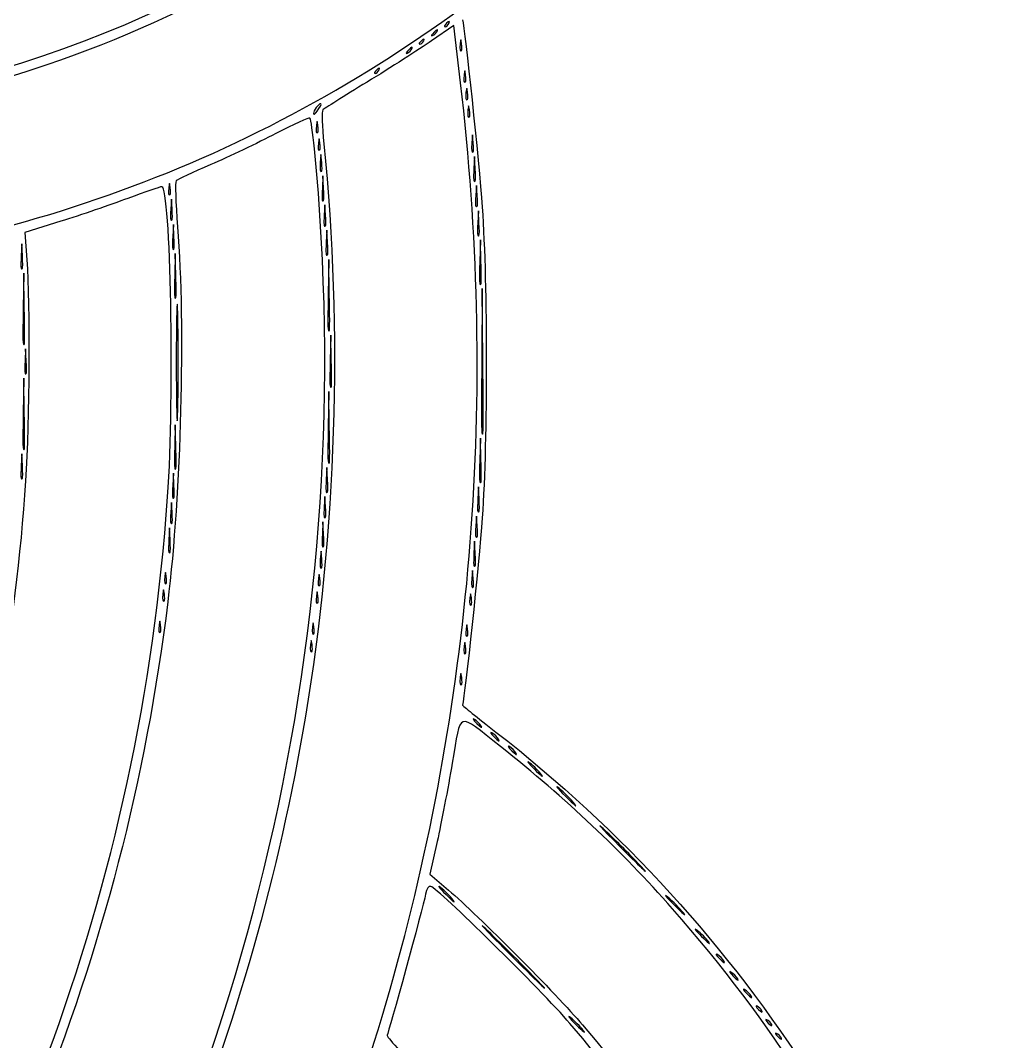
# Model space of a CAD drawing. Extents: x -1096.9 to -1063.6, y 947.9 to 977.9.
# Drawn here: x -1069.64 to -1064.02, y 958.95 to 964.84 of the extents above; entities that cross this region are included whole.
import ezdxf

# ---------------------------------------------------------------- set-up
doc = ezdxf.new("R2010")
doc.units = 0
doc.layers.add('Image', color=7, linetype='CONTINUOUS')

msp = doc.modelspace()

# ---------------------------------------------------------------- linework, layer by layer
at = {"layer": 'Image', "color": 7}
for points in [[(-1067.100778, 964.483408), (-1067.140095, 964.814605), (-1067.268207, 964.72607)], [(-1067.167136, 964.828194), (-1067.1674, 964.828194)], [(-1067.313106, 964.727147), (-1067.313371, 964.727147)], [(-1067.57134, 964.558735), (-1067.571604, 964.558735)], [(-1067.027356, 964.135909), (-1067.031325, 964.182561), (-1067.035294, 964.135909)], [(-1067.902969, 964.023636), (-1067.906937, 964.070285), (-1067.910906, 964.023636)], [(-1067.027621, 964.085387), (-1067.027356, 964.085387)], [(-1067.016482, 963.989592), (-1067.019922, 964.059058), (-1067.023361, 963.989592)], [(-1067.903233, 963.973111), (-1067.902969, 963.973111)], [(-1067.892121, 963.877316), (-1067.89556, 963.946783), (-1067.899, 963.877316)], [(-1067.016218, 963.916612), (-1067.016482, 963.916612)], [(-1067.005105, 963.832549), (-1067.008809, 963.890643), (-1067.012513, 963.832549)], [(-1068.7676, 963.753957), (-1068.771305, 963.812051), (-1068.775009, 963.753957)], [(-1067.891856, 963.804336), (-1067.892121, 963.804336)], [(-1067.880744, 963.720275), (-1067.884448, 963.77837), (-1067.888152, 963.720275)], [(-1066.994019, 963.675219), (-1066.997459, 963.744686), (-1067.000898, 963.675219)], [(-1069.410723, 963.684046), (-1069.618844, 963.61898), (-1069.606674, 963.461129)], [(-1068.756514, 963.596628), (-1068.759954, 963.666094), (-1068.763394, 963.596628)], [(-1067.869631, 963.562946), (-1067.873071, 963.63241), (-1067.87651, 963.562944)], [(-1066.993754, 963.602242), (-1066.994019, 963.602242)], [(-1066.983118, 963.450347), (-1066.986293, 963.576273), (-1066.989468, 963.450347)], [(-1069.632259, 963.484362), (-1069.635698, 963.553829), (-1069.639138, 963.484362)], [(-1068.745614, 963.371753), (-1068.748789, 963.497681), (-1068.751964, 963.371753)], [(-1067.869366, 963.489966), (-1067.869631, 963.489966)], [(-1067.858783, 963.259329), (-1067.861958, 963.463997), (-1067.865133, 963.259329)], [(-1069.631994, 963.411385), (-1069.632259, 963.411385)], [(-1069.62149, 963.180748), (-1069.624665, 963.385416), (-1069.627576, 963.180745)], [(-1066.972032, 962.877472), (-1066.974942, 963.295585), (-1066.977853, 962.877472)], [(-1067.859048, 963.05162), (-1067.858783, 963.05162)], [(-1067.847459, 962.877683), (-1067.850634, 963.026122), (-1067.853809, 962.877683)], [(-1069.609796, 962.878075), (-1069.613235, 962.947541), (-1069.616675, 962.878075)], [(-1069.621517, 962.574458), (-1069.624692, 962.779126), (-1069.627602, 962.574455)], [(-1069.609531, 962.805095), (-1069.609796, 962.805095)], [(-1067.858783, 962.495855), (-1067.861958, 962.700524), (-1067.865133, 962.495855)], [(-1068.745614, 962.383741), (-1068.748789, 962.509666), (-1068.751964, 962.383741)], [(-1066.98288, 962.305136), (-1066.986055, 962.431064), (-1066.98923, 962.305136)], [(-1069.632259, 962.271785), (-1069.635698, 962.341251), (-1069.639138, 962.271785)], [(-1067.859048, 962.288147), (-1067.858783, 962.288147)], [(-1068.756514, 962.159512), (-1068.759954, 962.228978), (-1068.763394, 962.159512)], [(-1067.869525, 962.193193), (-1067.872965, 962.262659), (-1067.876404, 962.193193)], [(-1069.631994, 962.198805), (-1069.632259, 962.198805)], [(-1067.869261, 962.120216), (-1067.869525, 962.120216)], [(-1066.993781, 962.080909), (-1066.99722, 962.150373), (-1067.00066, 962.080909)], [(-1068.7676, 962.002468), (-1068.771305, 962.060565), (-1068.775009, 962.002471)], [(-1067.880611, 962.036152), (-1067.884315, 962.094247), (-1067.88802, 962.036152)], [(-1067.004867, 961.923866), (-1067.008571, 961.98196), (-1067.012275, 961.923866)], [(-1066.993516, 962.007929), (-1066.993781, 962.007929)], [(-1067.891988, 961.878823), (-1067.895428, 961.948289), (-1067.898867, 961.878823)], [(-1068.778977, 961.845139), (-1068.782417, 961.914603), (-1068.785857, 961.845136)], [(-1067.891724, 961.805843), (-1067.891988, 961.805843)], [(-1067.016244, 961.766536), (-1067.019684, 961.836003), (-1067.023123, 961.766536)], [(-1067.902863, 961.733225), (-1067.906831, 961.779874), (-1067.9108, 961.733225)], [(-1067.015979, 961.693556), (-1067.016244, 961.693556)], [(-1067.903127, 961.682701), (-1067.902863, 961.682701)], [(-1067.027118, 961.620939), (-1067.031087, 961.66759), (-1067.035056, 961.620939)], [(-1067.027383, 961.570414), (-1067.027118, 961.570414)], [(-1066.981001, 960.768695), (-1066.981134, 960.768713)], [(-1066.879957, 960.6901), (-1066.880089, 960.690122)], [(-1066.778913, 960.611535), (-1066.779045, 960.61153)], [(-1066.632704, 960.488107), (-1066.632598, 960.488107)], [(-1067.235372, 960.103442), (-1067.277176, 959.914136), (-1067.169279, 959.821502)], [(-1065.577572, 959.410186), (-1065.577704, 959.410181)], [(-1065.498964, 959.309139), (-1065.499097, 959.309134)], [(-1065.420383, 959.208063), (-1065.420515, 959.208084)], [(-1065.358815, 959.123598), (-1065.359053, 959.123574)], [(-1065.30267, 959.045006), (-1065.302908, 959.044982)]]:
    msp.add_lwpolyline(points, dxfattribs=at)
for points in [[(-1067.234261, 964.784244)], [(-1067.380231, 964.683192)], [(-1067.094349, 964.669585)], [(-1067.071886, 964.489943)], [(-1067.060668, 964.388896)], [(-1067.918711, 964.334741)], [(-1067.049423, 964.287849)], [(-1067.925194, 964.198028)], [(-1067.913816, 964.096979)], [(-1068.778237, 963.838745)], [(-1067.005105, 963.770798)], [(-1068.7676, 963.692206)], [(-1067.880744, 963.658522)], [(-1068.756514, 963.523648)], [(-1066.983118, 963.321231)], [(-1068.745614, 963.242636)], [(-1069.62149, 962.973036)], [(-1068.731961, 962.863335)], [(-1067.847459, 962.726111)], [(-1066.972032, 962.456438)], [(-1069.621517, 962.366746)], [(-1068.745614, 962.254624)], [(-1066.98288, 962.176019)], [(-1068.756514, 962.086532)], [(-1068.7676, 961.940717)], [(-1067.880611, 961.974401)], [(-1067.004867, 961.862115)], [(-1068.778977, 961.772159)], [(-1068.8007, 961.593242)], [(-1067.913711, 961.582019)], [(-1068.811918, 961.492195)], [(-1067.924955, 961.480972)], [(-1067.037966, 961.469732)], [(-1068.834381, 961.312554)], [(-1067.947392, 961.30133)], [(-1067.060429, 961.290101)], [(-1067.958637, 961.200281)], [(-1067.071648, 961.189054)], [(-1067.094111, 961.009413)], [(-1066.44149, 960.319742)], [(-1066.053663, 959.954754)], [(-1067.143561, 959.764228)], [(-1065.81276, 959.690999)], [(-1065.667107, 959.522539)], [(-1066.649928, 959.293608)], [(-1066.391298, 959.011983)], [(-1065.246816, 958.966385)]]:
    msp.add_lwpolyline(points, close=True, dxfattribs=at)
for points in [[(-1067.194256, 965.895105), (-1067.889713, 965.307709), (-1068.648961, 964.875285), (-1069.490707, 964.587191)], [(-1071.262092, 964.281835), (-1069.900943, 964.383443), (-1068.57636, 964.887982), (-1067.497627, 965.715728)], [(-1070.686809, 963.458253), (-1069.124973, 963.677341), (-1067.709082, 964.33104), (-1066.515017, 965.384303)], [(-1067.180894, 964.828194), (-1067.193065, 964.816844), (-1067.197298, 964.807557), (-1067.189625, 964.807557)], [(-1067.189625, 964.807557), (-1067.182217, 964.807557), (-1067.172163, 964.816844), (-1067.167136, 964.828194)], [(-1067.1674, 964.828194), (-1067.162109, 964.840736), (-1067.1674, 964.840736), (-1067.180894, 964.828194)], [(-1067.089798, 964.847625), (-1067.075246, 964.795939), (-1066.994125, 964.027549), (-1066.975736, 963.765945)], [(-1067.253866, 964.77586), (-1067.269212, 964.760408), (-1067.273181, 964.751544), (-1067.262333, 964.756175)], [(-1067.262333, 964.756175), (-1067.251485, 964.760778), (-1067.238785, 964.773399), (-1067.234261, 964.784244)], [(-1067.234287, 964.784221), (-1067.229789, 964.795042), (-1067.23852, 964.791285), (-1067.253866, 964.77586)], [(-1067.268207, 964.72607), (-1067.338665, 964.677374), (-1067.506094, 964.570469), (-1067.640237, 964.488501)], [(-1067.380258, 964.683171), (-1067.37576, 964.693992), (-1067.384491, 964.690235), (-1067.399837, 964.67481)], [(-1067.326865, 964.727147), (-1067.3393, 964.715797), (-1067.343269, 964.70651), (-1067.335596, 964.70651)], [(-1067.335596, 964.70651), (-1067.328188, 964.70651), (-1067.318134, 964.715797), (-1067.313106, 964.727147)], [(-1067.313371, 964.727147), (-1067.308079, 964.739689), (-1067.313371, 964.739689), (-1067.326865, 964.727147)], [(-1067.102816, 964.70888), (-1067.106784, 964.675511), (-1067.102816, 964.660345), (-1067.094349, 964.669585)], [(-1067.094349, 964.70888), (-1067.098318, 964.740654), (-1067.099111, 964.740654), (-1067.102816, 964.70888)], [(-1067.094349, 964.669585), (-1067.091703, 964.671966), (-1067.091703, 964.689587), (-1067.094349, 964.70888)], [(-1067.399837, 964.67481), (-1067.415183, 964.659385), (-1067.419151, 964.650495), (-1067.408304, 964.655125)], [(-1067.408304, 964.655125), (-1067.397456, 964.659729), (-1067.384756, 964.672349), (-1067.380231, 964.683192)], [(-1069.490707, 964.587191), (-1070.718902, 964.166831), (-1072.063436, 964.093722), (-1073.33632, 964.378085)], [(-1067.585098, 964.558735), (-1067.597534, 964.547384), (-1067.601502, 964.538097), (-1067.593829, 964.538097)], [(-1067.593829, 964.538097), (-1067.586421, 964.538097), (-1067.576367, 964.547384), (-1067.57134, 964.558735)], [(-1067.571604, 964.558735), (-1067.566313, 964.571276), (-1067.571604, 964.571276), (-1067.585098, 964.558735)], [(-1067.080353, 964.529242), (-1067.084321, 964.49587), (-1067.080353, 964.480704), (-1067.071886, 964.489943)], [(-1067.071886, 964.529242), (-1067.075855, 964.561013), (-1067.076384, 964.561013), (-1067.080353, 964.529242)], [(-1067.071886, 964.489943), (-1067.06924, 964.492324), (-1067.06924, 964.509946), (-1067.071886, 964.529242)], [(-1067.640237, 964.488501), (-1067.774407, 964.406533), (-1067.889792, 964.333968), (-1067.896645, 964.327248)], [(-1067.464025, 959.405853), (-1067.018705, 961.04247), (-1066.895964, 962.757888), (-1067.100778, 964.483408)], [(-1067.060668, 964.428192), (-1067.064372, 964.459966), (-1067.065165, 964.459966), (-1067.069134, 964.428192)], [(-1067.069134, 964.428192), (-1067.073103, 964.394823), (-1067.069134, 964.379654), (-1067.060668, 964.388896)], [(-1067.060668, 964.388896), (-1067.058022, 964.391277), (-1067.058022, 964.408898), (-1067.060668, 964.428192)], [(-1067.91297, 964.36194), (-1067.93202, 964.352442), (-1067.956573, 964.310828), (-1067.94808, 964.302361)], [(-1067.918791, 964.334741), (-1067.905032, 964.354982), (-1067.902386, 964.367216), (-1067.91297, 964.36194)], [(-1067.049423, 964.327145), (-1067.053391, 964.358919), (-1067.054185, 964.358916), (-1067.057889, 964.327145)], [(-1067.970464, 964.279351), (-1067.97602, 964.284536), (-1068.064814, 964.244703), (-1068.168081, 964.190839)], [(-1067.94808, 964.302361), (-1067.945434, 964.29998), (-1067.93247, 964.314506), (-1067.918711, 964.334741)], [(-1067.896645, 964.327248), (-1067.903524, 964.320554), (-1067.900614, 964.23248), (-1067.89056, 964.131591)], [(-1067.057889, 964.327145), (-1067.061858, 964.293776), (-1067.057889, 964.278607), (-1067.049423, 964.287849)], [(-1067.049423, 964.287849), (-1067.046777, 964.29023), (-1067.046777, 964.307851), (-1067.049423, 964.327145)], [(-1067.944535, 964.103262), (-1067.95353, 964.194927), (-1067.965172, 964.274167), (-1067.970464, 964.279351)], [(-1067.93366, 964.237324), (-1067.937629, 964.203955), (-1067.93366, 964.188786), (-1067.925194, 964.198028)], [(-1067.925194, 964.237324), (-1067.928898, 964.269098), (-1067.929691, 964.269098), (-1067.93366, 964.237324)], [(-1067.925194, 964.198028), (-1067.922548, 964.200409), (-1067.922548, 964.218031), (-1067.925194, 964.237324)], [(-1068.168081, 964.190839), (-1068.271348, 964.136976), (-1068.440496, 964.056214), (-1068.543948, 964.01137)], [(-1067.913816, 964.136277), (-1067.917521, 964.168048), (-1067.918314, 964.168048), (-1067.922283, 964.136277)], [(-1069.74894, 956.346325), (-1068.310004, 958.65351), (-1067.679131, 961.365537), (-1067.944535, 964.103262)], [(-1067.89056, 964.131591), (-1067.781181, 963.056457), (-1067.81891, 961.881067), (-1067.99671, 960.825432)], [(-1067.922283, 964.136277), (-1067.926252, 964.102905), (-1067.922283, 964.087739), (-1067.913816, 964.096979)], [(-1067.913816, 964.096979), (-1067.911171, 964.09936), (-1067.911171, 964.116981), (-1067.913816, 964.136277)], [(-1067.035294, 964.135909), (-1067.038998, 964.092071), (-1067.035294, 964.076402), (-1067.027621, 964.085387)], [(-1067.027356, 964.085387), (-1067.024711, 964.087504), (-1067.024711, 964.110258), (-1067.027356, 964.135909)], [(-1068.543948, 964.01137), (-1068.6474, 963.966528), (-1068.737385, 963.924544), (-1068.743894, 963.918078)], [(-1067.910906, 964.023636), (-1067.91461, 963.979795), (-1067.910906, 963.964126), (-1067.903233, 963.973111)], [(-1067.902969, 963.973111), (-1067.900323, 963.975228), (-1067.900323, 963.997982), (-1067.902969, 964.023636)], [(-1067.023361, 963.989592), (-1067.026536, 963.924841), (-1067.026007, 963.907939), (-1067.016218, 963.916612)], [(-1067.016482, 963.916612), (-1067.013836, 963.918464), (-1067.013836, 963.951386), (-1067.016482, 963.989592)], [(-1068.826338, 963.883735), (-1068.835598, 963.883656), (-1068.923969, 963.853324), (-1069.022844, 963.816348)], [(-1068.792921, 962.09318), (-1068.75236, 962.675089), (-1068.774929, 963.884217), (-1068.826338, 963.883735)], [(-1068.786703, 963.878044), (-1068.790672, 963.844672), (-1068.786703, 963.829506), (-1068.778237, 963.838745)], [(-1068.778237, 963.878041), (-1068.781941, 963.909815), (-1068.782735, 963.909815), (-1068.786703, 963.878044)], [(-1068.778237, 963.838745), (-1068.775591, 963.841126), (-1068.775591, 963.858748), (-1068.778237, 963.878041)], [(-1068.743894, 963.918078), (-1068.750508, 963.911596), (-1068.746804, 963.79175), (-1068.735692, 963.651727)], [(-1067.899, 963.877316), (-1067.902175, 963.812565), (-1067.901646, 963.795663), (-1067.891856, 963.804336)], [(-1067.892121, 963.804336), (-1067.889475, 963.806188), (-1067.889475, 963.83911), (-1067.892121, 963.877316)], [(-1069.022844, 963.816348), (-1069.121719, 963.77937), (-1069.296264, 963.719834), (-1069.410723, 963.684046)], [(-1067.012513, 963.832549), (-1067.015953, 963.778251), (-1067.015159, 963.761992), (-1067.005105, 963.770798)], [(-1067.005105, 963.770798), (-1067.002459, 963.772914), (-1067.002459, 963.800598), (-1067.005105, 963.832549)], [(-1068.775009, 963.753957), (-1068.778448, 963.699659), (-1068.777655, 963.6834), (-1068.7676, 963.692206)], [(-1068.7676, 963.692206), (-1068.764955, 963.694322), (-1068.764955, 963.722006), (-1068.7676, 963.753957)], [(-1066.975736, 963.765945), (-1066.943695, 963.309825), (-1066.943616, 962.430035), (-1066.975578, 961.971343)], [(-1067.888152, 963.720275), (-1067.891591, 963.665975), (-1067.890798, 963.649716), (-1067.880744, 963.658522)], [(-1067.880744, 963.658522), (-1067.878098, 963.660638), (-1067.878098, 963.688322), (-1067.880744, 963.720275)], [(-1068.735692, 963.651727), (-1068.69013, 963.070776), (-1068.715054, 962.120475), (-1068.792233, 961.486374)], [(-1067.000898, 963.675219), (-1067.004073, 963.610468), (-1067.003544, 963.593566), (-1066.993754, 963.602242)], [(-1066.994019, 963.602242), (-1066.991373, 963.604094), (-1066.991373, 963.637014), (-1066.994019, 963.675219)], [(-1068.763394, 963.596628), (-1068.766569, 963.531876), (-1068.766039, 963.514975), (-1068.756514, 963.523648)], [(-1068.756514, 963.523648), (-1068.753869, 963.5255), (-1068.753869, 963.558422), (-1068.756514, 963.596628)], [(-1067.87651, 963.562944), (-1067.879685, 963.498192), (-1067.879156, 963.481293), (-1067.869366, 963.489966)], [(-1067.869631, 963.489966), (-1067.866985, 963.491818), (-1067.866985, 963.524738), (-1067.869631, 963.562946)], [(-1069.639138, 963.484362), (-1069.642313, 963.419611), (-1069.641784, 963.402709), (-1069.631994, 963.411385)], [(-1069.632259, 963.411385), (-1069.629613, 963.413237), (-1069.629613, 963.446156), (-1069.632259, 963.484362)], [(-1069.606674, 963.461129), (-1069.587359, 963.208505), (-1069.591063, 962.527425), (-1069.613817, 962.184427)], [(-1066.989468, 963.450347), (-1066.992379, 963.333357), (-1066.992114, 963.312896), (-1066.983118, 963.321231)], [(-1066.983118, 963.321231), (-1066.980472, 963.323083), (-1066.980472, 963.381087), (-1066.983118, 963.450347)], [(-1068.751964, 963.371753), (-1068.754874, 963.254765), (-1068.754609, 963.234305), (-1068.745614, 963.242636)], [(-1068.745614, 963.242636), (-1068.742968, 963.244488), (-1068.742968, 963.302493), (-1068.745614, 963.371753)], [(-1067.865133, 963.259329), (-1067.868044, 963.069236), (-1067.867779, 963.043469), (-1067.859048, 963.05162)], [(-1067.858783, 963.05162), (-1067.856137, 963.053208), (-1067.856137, 963.146762), (-1067.858783, 963.259329)], [(-1069.627576, 963.180745), (-1069.630486, 962.990655), (-1069.630221, 962.964885), (-1069.62149, 962.973036)], [(-1069.62149, 962.973036), (-1069.618844, 962.974624), (-1069.618844, 963.068178), (-1069.62149, 963.180748)], [(-1068.737253, 963.205494), (-1068.740428, 963.20859), (-1068.743074, 963.059661), (-1068.743074, 962.874561)], [(-1068.731961, 962.863335), (-1068.731802, 963.048435), (-1068.734607, 963.202406), (-1068.737253, 963.205494)], [(-1069.616675, 962.878075), (-1069.61985, 962.813323), (-1069.619321, 962.796422), (-1069.609531, 962.805095)], [(-1069.609796, 962.805095), (-1069.60715, 962.806947), (-1069.60715, 962.839869), (-1069.609796, 962.878075)], [(-1068.743074, 962.874561), (-1068.743232, 962.689461), (-1068.740428, 962.53549), (-1068.737782, 962.532402)], [(-1067.853809, 962.877683), (-1067.856719, 962.739804), (-1067.856455, 962.717846), (-1067.847459, 962.726111)], [(-1067.847459, 962.726111), (-1067.844813, 962.727964), (-1067.844813, 962.796041), (-1067.847459, 962.877683)], [(-1066.977853, 962.877472), (-1066.980499, 962.489002), (-1066.980499, 962.448447), (-1066.972032, 962.456438)], [(-1066.972032, 962.456438), (-1066.969386, 962.458025), (-1066.969386, 962.647509), (-1066.972032, 962.877472)], [(-1068.737782, 962.532402), (-1068.734607, 962.529306), (-1068.731961, 962.678235), (-1068.731961, 962.863335)], [(-1069.627602, 962.574455), (-1069.630512, 962.384365), (-1069.630248, 962.358595), (-1069.621517, 962.366746)], [(-1069.621517, 962.366746), (-1069.618871, 962.368334), (-1069.618871, 962.461888), (-1069.621517, 962.574458)], [(-1067.865133, 962.495855), (-1067.868044, 962.305763), (-1067.867779, 962.279995), (-1067.859048, 962.288147)], [(-1067.858783, 962.288147), (-1067.856137, 962.289734), (-1067.856137, 962.383288), (-1067.858783, 962.495855)], [(-1068.751964, 962.383741), (-1068.754874, 962.26675), (-1068.754609, 962.24629), (-1068.745614, 962.254624)], [(-1068.745614, 962.254624), (-1068.742968, 962.256476), (-1068.742968, 962.314481), (-1068.745614, 962.383741)], [(-1066.98923, 962.305136), (-1066.99214, 962.188147), (-1066.991876, 962.167685), (-1066.98288, 962.176019)], [(-1066.98288, 962.176019), (-1066.980234, 962.177871), (-1066.980234, 962.235876), (-1066.98288, 962.305136)], [(-1069.639138, 962.271785), (-1069.642313, 962.207033), (-1069.641784, 962.190132), (-1069.631994, 962.198805)], [(-1069.632259, 962.198805), (-1069.629613, 962.200657), (-1069.629613, 962.233579), (-1069.632259, 962.271785)], [(-1069.613817, 962.184427), (-1069.72944, 960.440445), (-1070.244849, 958.811231), (-1071.147766, 957.335578)], [(-1068.763394, 962.159512), (-1068.766569, 962.09476), (-1068.766039, 962.077858), (-1068.756514, 962.086532)], [(-1068.756514, 962.086532), (-1068.753869, 962.088384), (-1068.753869, 962.121306), (-1068.756514, 962.159512)], [(-1067.876404, 962.193193), (-1067.879579, 962.128442), (-1067.87905, 962.11154), (-1067.869261, 962.120216)], [(-1067.869525, 962.120216), (-1067.866879, 962.122068), (-1067.866879, 962.154987), (-1067.869525, 962.193193)], [(-1071.070375, 955.978824), (-1069.737378, 957.740779), (-1068.94884, 959.857822), (-1068.792921, 962.09318)], [(-1067.00066, 962.080909), (-1067.003835, 962.016155), (-1067.003306, 961.999256), (-1066.993516, 962.007929)], [(-1066.993781, 962.007929), (-1066.991135, 962.009781), (-1066.991135, 962.042701), (-1066.993781, 962.080909)], [(-1068.775009, 962.002471), (-1068.778448, 961.94817), (-1068.777655, 961.931912), (-1068.7676, 961.940717)], [(-1068.7676, 961.940717), (-1068.764955, 961.942834), (-1068.764955, 961.970517), (-1068.7676, 962.002468)], [(-1067.88802, 962.036152), (-1067.891459, 961.981854), (-1067.890665, 961.965596), (-1067.880611, 961.974401)], [(-1067.880611, 961.974401), (-1067.877965, 961.976518), (-1067.877965, 962.004198), (-1067.880611, 962.036152)], [(-1066.975578, 961.971343), (-1066.993834, 961.710096), (-1067.074108, 960.949829), (-1067.089825, 960.89017)], [(-1067.012275, 961.923866), (-1067.015715, 961.869568), (-1067.014921, 961.853309), (-1067.004867, 961.862115)], [(-1067.004867, 961.862115), (-1067.002221, 961.864231), (-1067.002221, 961.891915), (-1067.004867, 961.923866)], [(-1067.898867, 961.878823), (-1067.902042, 961.814072), (-1067.901513, 961.79717), (-1067.891724, 961.805843)], [(-1067.891988, 961.805843), (-1067.889342, 961.807695), (-1067.889342, 961.840617), (-1067.891988, 961.878823)], [(-1068.785857, 961.845136), (-1068.789032, 961.780385), (-1068.788502, 961.763486), (-1068.778977, 961.772159)], [(-1068.778977, 961.772159), (-1068.776332, 961.774011), (-1068.776332, 961.80693), (-1068.778977, 961.845139)], [(-1067.023123, 961.766536), (-1067.026298, 961.701785), (-1067.025769, 961.684883), (-1067.015979, 961.693556)], [(-1067.016244, 961.693556), (-1067.013598, 961.695409), (-1067.013598, 961.728331), (-1067.016244, 961.766536)], [(-1067.9108, 961.733225), (-1067.914504, 961.689387), (-1067.9108, 961.673715), (-1067.903127, 961.682701)], [(-1067.902863, 961.682701), (-1067.900217, 961.684817), (-1067.900217, 961.707571), (-1067.902863, 961.733225)], [(-1068.809166, 961.632541), (-1068.813135, 961.599172), (-1068.809166, 961.584003), (-1068.8007, 961.593242)], [(-1068.8007, 961.632541), (-1068.804669, 961.664315), (-1068.805198, 961.664312), (-1068.809166, 961.632541)], [(-1068.8007, 961.593242), (-1068.798054, 961.595624), (-1068.798054, 961.613245), (-1068.8007, 961.632541)], [(-1067.913711, 961.621315), (-1067.917415, 961.653088), (-1067.918209, 961.653088), (-1067.922177, 961.621315)], [(-1067.922177, 961.621315), (-1067.926146, 961.587945), (-1067.922177, 961.572777), (-1067.913711, 961.582019)], [(-1067.913711, 961.582019), (-1067.911065, 961.5844), (-1067.911065, 961.602048), (-1067.913711, 961.621315)], [(-1067.035056, 961.620939), (-1067.03876, 961.5771), (-1067.035056, 961.561429), (-1067.027383, 961.570414)], [(-1067.027118, 961.570414), (-1067.024472, 961.572531), (-1067.024472, 961.595285), (-1067.027118, 961.620939)], [(-1068.820385, 961.531491), (-1068.824354, 961.498122), (-1068.820385, 961.482956), (-1068.811918, 961.492195)], [(-1068.811918, 961.531491), (-1068.815622, 961.563265), (-1068.816416, 961.563265), (-1068.820385, 961.531491)], [(-1068.811918, 961.492195), (-1068.809272, 961.494577), (-1068.809272, 961.512198), (-1068.811918, 961.531491)], [(-1067.933422, 961.520268), (-1067.937391, 961.486898), (-1067.933422, 961.47173), (-1067.924955, 961.480972)], [(-1067.924955, 961.520268), (-1067.92866, 961.552041), (-1067.929453, 961.552039), (-1067.933422, 961.520268)], [(-1067.924955, 961.480972), (-1067.92231, 961.483353), (-1067.92231, 961.500974), (-1067.924955, 961.520268)], [(-1067.046433, 961.509028), (-1067.050402, 961.475659), (-1067.046433, 961.460493), (-1067.037966, 961.469732)], [(-1067.037966, 961.509028), (-1067.041935, 961.540802), (-1067.042464, 961.540802), (-1067.046433, 961.509028)], [(-1067.037966, 961.469732), (-1067.03532, 961.472113), (-1067.03532, 961.489735), (-1067.037966, 961.509028)], [(-1068.792233, 961.486374), (-1069.040227, 959.451588), (-1069.829691, 957.50634), (-1071.052992, 955.915911)], [(-1068.842848, 961.351852), (-1068.846817, 961.31848), (-1068.842848, 961.303315), (-1068.834381, 961.312554)], [(-1068.834381, 961.351852), (-1068.83835, 961.383624), (-1068.838879, 961.383624), (-1068.842848, 961.351852)], [(-1068.834381, 961.312554), (-1068.831735, 961.314935), (-1068.831735, 961.332556), (-1068.834381, 961.351852)], [(-1067.955859, 961.340626), (-1067.959828, 961.307257), (-1067.955859, 961.292088), (-1067.947392, 961.30133)], [(-1067.947392, 961.340626), (-1067.951361, 961.3724), (-1067.952155, 961.3724), (-1067.955859, 961.340626)], [(-1067.947392, 961.30133), (-1067.944746, 961.303711), (-1067.944746, 961.321333), (-1067.947392, 961.340626)], [(-1067.060429, 961.3294), (-1067.064134, 961.361171), (-1067.064927, 961.361171), (-1067.068896, 961.3294)], [(-1067.068896, 961.3294), (-1067.072865, 961.296028), (-1067.068896, 961.280862), (-1067.060429, 961.290101)], [(-1067.060429, 961.290101), (-1067.057784, 961.292483), (-1067.057784, 961.310104), (-1067.060429, 961.3294)], [(-1067.967104, 961.239579), (-1067.971072, 961.20621), (-1067.967104, 961.191041), (-1067.958637, 961.200281)], [(-1067.958637, 961.239579), (-1067.962341, 961.271353), (-1067.963135, 961.27135), (-1067.967104, 961.239579)], [(-1067.958637, 961.200281), (-1067.955991, 961.202662), (-1067.955991, 961.220283), (-1067.958637, 961.239579)], [(-1067.080114, 961.22835), (-1067.084083, 961.194981), (-1067.080114, 961.179812), (-1067.071648, 961.189054)], [(-1067.071648, 961.22835), (-1067.075616, 961.260124), (-1067.076146, 961.260124), (-1067.080114, 961.22835)], [(-1067.071648, 961.189054), (-1067.069002, 961.191436), (-1067.069002, 961.209057), (-1067.071648, 961.22835)], [(-1067.102577, 961.048711), (-1067.106546, 961.015342), (-1067.102577, 961.000174), (-1067.094111, 961.009413)], [(-1067.094111, 961.048711), (-1067.09808, 961.080485), (-1067.098873, 961.080482), (-1067.102577, 961.048711)], [(-1067.094111, 961.009413), (-1067.091465, 961.011794), (-1067.091465, 961.029415), (-1067.094111, 961.048711)], [(-1066.869585, 960.650421), (-1067.125094, 960.852719), (-1067.095725, 960.862688), (-1067.148403, 960.555795)], [(-1067.089825, 960.89017), (-1067.089825, 960.887789), (-1067.003174, 960.817802), (-1066.895938, 960.734503)], [(-1067.99671, 960.825432), (-1068.303521, 959.003953), (-1068.995962, 957.304659), (-1070.041331, 955.807906)], [(-1067.020424, 960.808012), (-1067.034183, 960.816002), (-1067.027568, 960.804837), (-1067.005872, 960.78322)], [(-1066.981134, 960.768713), (-1066.989071, 960.782339), (-1067.006798, 960.800029), (-1067.020424, 960.808012)], [(-1067.005872, 960.78322), (-1066.984176, 960.761604), (-1066.97309, 960.755077), (-1066.981001, 960.768695)], [(-1066.91938, 960.729417), (-1066.933138, 960.737408), (-1066.926524, 960.726242), (-1066.904828, 960.704626)], [(-1066.880089, 960.690122), (-1066.888027, 960.703748), (-1066.905754, 960.721435), (-1066.91938, 960.729417)], [(-1066.904828, 960.704626), (-1066.883132, 960.68301), (-1066.872046, 960.676482), (-1066.879957, 960.6901)], [(-1066.895938, 960.734503), (-1065.440068, 959.603872), (-1064.426079, 958.01412), (-1064.015128, 956.217936)], [(-1065.87544, 959.713425), (-1066.173837, 960.052224), (-1066.487924, 960.348253), (-1066.869585, 960.650421)], [(-1066.818336, 960.650826), (-1066.831829, 960.658816), (-1066.825479, 960.647651), (-1066.803784, 960.626034)], [(-1066.779045, 960.61153), (-1066.786982, 960.625156), (-1066.80471, 960.642843), (-1066.818336, 960.650826)], [(-1066.803784, 960.626034), (-1066.782088, 960.604418), (-1066.771002, 960.59789), (-1066.778913, 960.611535)], [(-1066.699855, 960.555586), (-1066.722609, 960.57326), (-1066.710703, 960.557438), (-1066.673926, 960.520254)], [(-1067.148403, 960.555795), (-1067.173274, 960.411121), (-1067.21238, 960.207561), (-1067.235372, 960.103442)], [(-1066.632598, 960.488107), (-1066.646886, 960.507527), (-1066.67718, 960.537907), (-1066.699855, 960.555586)], [(-1066.673926, 960.520254), (-1066.636964, 960.483135), (-1066.61839, 960.468673), (-1066.632704, 960.488107)], [(-1066.531236, 960.409637), (-1066.560023, 960.433661), (-1066.543142, 960.412891), (-1066.493824, 960.363443)], [(-1066.44149, 960.319737), (-1066.462127, 960.345137), (-1066.502476, 960.385597), (-1066.531236, 960.409637)], [(-1066.493824, 960.363443), (-1066.444453, 960.313998), (-1066.420905, 960.294337), (-1066.44149, 960.319742)], [(-1066.26697, 960.168099), (-1066.329518, 960.226603), (-1066.284697, 960.17847), (-1066.167381, 960.06113)], [(-1066.053663, 959.954752), (-1066.108432, 960.013585), (-1066.204423, 960.109589), (-1066.26697, 960.168099)], [(-1066.167381, 960.06113), (-1066.050065, 959.94379), (-1065.998895, 959.895922), (-1066.053663, 959.954754)], [(-1067.302655, 959.797984), (-1067.318266, 959.71849), (-1067.516968, 958.992571), (-1067.525382, 958.984138)], [(-1067.272149, 959.84296), (-1067.286966, 959.846426), (-1067.295697, 959.833409), (-1067.302655, 959.797984)], [(-1066.469112, 959.052396), (-1066.633604, 959.244369), (-1067.232012, 959.833491), (-1067.272149, 959.84296)], [(-1067.216534, 959.837208), (-1067.239023, 959.854776), (-1067.224736, 959.836414), (-1067.184572, 959.79619)], [(-1067.143561, 959.764228), (-1067.161024, 959.786797), (-1067.193965, 959.819629), (-1067.216534, 959.837208)], [(-1067.169279, 959.821502), (-1067.000739, 959.676839), (-1066.543407, 959.217271), (-1066.396061, 959.044498)], [(-1065.902507, 959.780894), (-1065.931267, 959.804918), (-1065.914413, 959.784149), (-1065.865068, 959.734701)], [(-1067.184572, 959.79619), (-1067.144435, 959.756052), (-1067.125967, 959.74167), (-1067.143561, 959.764228)], [(-1065.81276, 959.690994), (-1065.833398, 959.716394), (-1065.87372, 959.756854), (-1065.902507, 959.780894)], [(-1064.524345, 957.5952), (-1064.857376, 958.364879), (-1065.302908, 959.063392), (-1065.87544, 959.713425)], [(-1065.865068, 959.734701), (-1065.815724, 959.685255), (-1065.792176, 959.665591), (-1065.81276, 959.690999)], [(-1066.94187, 959.585513), (-1067.022144, 959.661956), (-1066.956422, 959.593133), (-1066.795925, 959.432594)], [(-1066.649928, 959.293608), (-1066.730203, 959.377714), (-1066.861569, 959.509072), (-1066.94187, 959.585513)], [(-1065.734285, 959.590018), (-1065.757039, 959.607693), (-1065.745133, 959.591871), (-1065.708356, 959.554686)], [(-1065.667028, 959.522539), (-1065.681315, 959.54196), (-1065.71161, 959.572336), (-1065.734285, 959.590018)], [(-1065.708356, 959.554686), (-1065.671367, 959.517568), (-1065.652793, 959.503105), (-1065.667107, 959.522539)], [(-1065.616995, 959.449477), (-1065.630753, 959.457467), (-1065.624139, 959.446302), (-1065.602443, 959.424686)], [(-1065.577704, 959.410181), (-1065.585642, 959.423807), (-1065.603369, 959.441495), (-1065.616995, 959.449477)], [(-1069.737272, 954.819057), (-1068.715319, 956.126236), (-1067.919531, 957.7319), (-1067.464025, 959.405853)], [(-1066.795925, 959.432594), (-1066.635376, 959.272045), (-1066.56968, 959.209503), (-1066.649928, 959.293608)], [(-1065.602443, 959.424686), (-1065.580747, 959.403069), (-1065.569687, 959.396542), (-1065.577572, 959.410186)], [(-1065.538387, 959.34843), (-1065.552146, 959.35642), (-1065.545531, 959.345255), (-1065.523835, 959.323639)], [(-1065.499097, 959.309134), (-1065.507034, 959.32276), (-1065.524761, 959.340448), (-1065.538387, 959.34843)], [(-1065.523835, 959.323639), (-1065.502139, 959.302022), (-1065.491053, 959.295495), (-1065.498964, 959.309139)], [(-1065.459806, 959.24738), (-1065.473564, 959.255371), (-1065.46695, 959.244205), (-1065.445254, 959.222589)], [(-1065.420515, 959.208084), (-1065.428453, 959.22171), (-1065.44618, 959.239398), (-1065.459806, 959.24738)], [(-1065.445254, 959.222589), (-1065.423558, 959.200972), (-1065.412499, 959.194443), (-1065.420383, 959.208063)], [(-1065.387125, 959.151644), (-1065.397973, 959.156247), (-1065.394269, 959.147384), (-1065.378658, 959.131959)], [(-1065.359053, 959.123574), (-1065.363551, 959.134395), (-1065.376251, 959.147042), (-1065.387125, 959.151644)], [(-1066.464297, 959.084961), (-1066.486786, 959.102529), (-1066.472499, 959.084167), (-1066.432335, 959.043945)], [(-1065.378658, 959.131959), (-1065.363312, 959.116507), (-1065.354317, 959.11275), (-1065.358815, 959.123598)], [(-1064.898069, 955.851723), (-1065.144714, 957.052701), (-1065.666499, 958.115752), (-1066.469112, 959.052396)], [(-1066.391298, 959.011983), (-1066.408761, 959.034552), (-1066.441728, 959.067382), (-1066.464297, 959.084961)], [(-1066.432335, 959.043945), (-1066.392198, 959.003805), (-1066.37373, 958.989422), (-1066.391298, 959.011983)], [(-1066.396061, 959.044498), (-1065.499679, 957.993515), (-1064.930295, 956.714019), (-1064.757866, 955.363181)], [(-1065.33098, 959.073052), (-1065.341828, 959.077655), (-1065.338124, 959.068792), (-1065.322514, 959.053367)], [(-1065.302908, 959.044982), (-1065.307406, 959.055804), (-1065.320106, 959.068451), (-1065.33098, 959.073052)], [(-1065.322514, 959.053367), (-1065.307168, 959.037915), (-1065.298172, 959.034158), (-1065.30267, 959.045006)], [(-1067.525382, 958.984138), (-1067.529615, 958.979932), (-1067.436455, 958.873508), (-1067.318425, 958.747627)], [(-1065.274862, 958.994457), (-1065.28571, 958.999061), (-1065.282006, 958.990197), (-1065.266396, 958.974746)], [(-1065.24679, 958.966388), (-1065.251288, 958.977209), (-1065.263988, 958.989856), (-1065.274862, 958.994457)], [(-1065.266396, 958.974746), (-1065.25105, 958.959321), (-1065.242054, 958.955537), (-1065.246816, 958.966385)]]:
    msp.add_open_spline(points, degree=3, dxfattribs=at)

doc.saveas('drawing.dxf')
